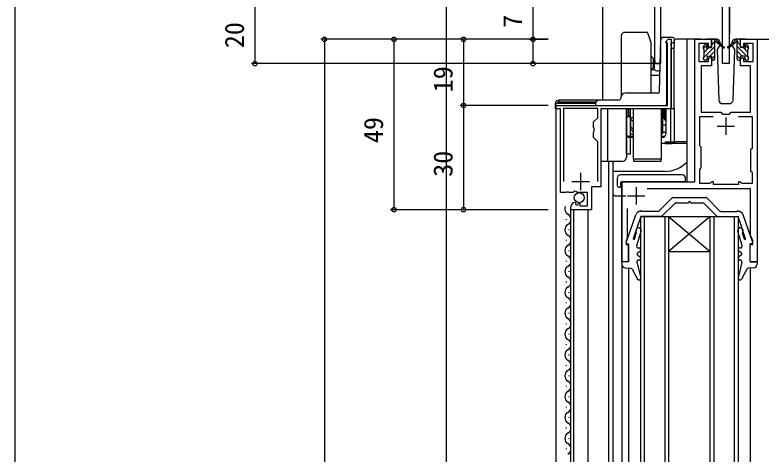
# Model space of a CAD drawing. Units: millimetres, scale not verified. Extents: x -437 to 438, y -681 to 678.
# Drawn here: x -436.8 to -222.2, y 344.7 to 471 of the extents above; entities that cross this region are included whole.
import ezdxf
from ezdxf.enums import TextEntityAlignment as Align

# ---------------------------------------------------------------- set-up
doc = ezdxf.new("R2010")
doc.units = ezdxf.units.MM
doc.header["$LTSCALE"] = 4
for name, color, linetype in [('0-2_YKK_11', 7, 'Continuous'), ('0-3_YKK_12', 2, 'Continuous'), ('0-4_YKK_13', 4, 'Continuous'), ('0-5_YKK_D', 6, 'Continuous'), ('0-6_YKK_ZWAK', 7, 'Continuous'), ('0-7_YSS_K', 3, 'Continuous')]:
    doc.layers.add(name, color=color, linetype=linetype)
doc.styles.add('ＭＳ ゴシック', font='')
doc.styles.get('ＭＳ ゴシック').set_extended_font_data('MS Gothic')

msp = doc.modelspace()

# ---------------------------------------------------------------- linework, layer by layer
at = {"layer": '0-2_YKK_11'}
for p, q in [((-232.274, 441.53), (-232.274, 436.53)), ((-234.774, 439.03), (-229.774, 439.03)), ((-274.074, 425.627), (-274.074, 420.627)), ((-276.574, 423.127), (-271.574, 423.127)), ((-258.074, 421.53), (-258.074, 416.53)), ((-260.574, 419.03), (-255.574, 419.03))]:
    msp.add_line(p, q, dxfattribs=at)
for points in [[(-233.224, 477.53), (-251.144, 477.53), (-251.144, 457.03), (-252.774, 457.03), (-252.774, 487.03), (-243.774, 487.03), (-243.774, 486.03), (-244.866, 485.4), (-251.144, 485.4), (-251.144, 479.16), (-237.125, 479.16)], [(-231.324, 477.53), (-231.324, 457.03), (-233.224, 457.03), (-233.224, 477.53)], [(-281.074, 445.027), (-249.074, 445.027), (-249.074, 463.027), (-249.474, 463.027), (-249.674, 463.227), (-248.874, 464.027), (-248.074, 464.027), (-248.074, 444.027), (-268.274, 444.027), (-268.274, 421.627), (-270.974, 421.627), (-270.974, 415.027), (-276.874, 415.027), (-276.874, 415.831)], [(-260.674, 415.409), (-260.674, 406.854), (-260.974, 406.03), (-260.974, 405.03), (-260.274, 405.03), (-260.274, 400.03), (-262.274, 400.03), (-262.274, 423.03), (-241.274, 423.03), (-241.274, 464.03), (-236.474, 464.03), (-236.474, 461.73), (-237.274, 461.73), (-237.274, 462.83), (-240.074, 462.83), (-240.074, 457.63), (-237.274, 457.63), (-237.274, 458.73), (-236.474, 458.73), (-236.474, 456.43), (-239.374, 456.43), (-239.374, 443.03), (-233.774, 443.03), (-233.274, 442.53), (-231.274, 442.53), (-230.774, 443.03), (-225.174, 443.03), (-225.174, 456.43), (-228.074, 456.43), (-228.074, 458.73), (-227.274, 458.73), (-227.274, 457.63), (-224.474, 457.63), (-224.474, 462.83), (-227.274, 462.83), (-227.274, 461.73), (-228.074, 461.73), (-228.074, 464.03), (-223.274, 464.03), (-223.274, 400.03)], [(-275.693, 417.126), (-275.481, 416.875), (-275.567, 416.556), (-275.098, 416.286), (-274.521, 416.863), (-274.274, 416.76), (-274.274, 416.127), (-272.074, 416.127), (-272.074, 419.927), (-275.074, 419.927), (-275.374, 420.227), (-275.703, 420.38), (-276.243, 419.927), (-277.416, 419.927), (-277.599, 420.047), (-278.149, 420.047), (-278.333, 419.927), (-279.874, 419.927), (-279.874, 444.027), (-281.074, 444.027), (-281.074, 445.027)], [(-269.174, 423.127), (-269.174, 434.577), (-270.374, 435.777), (-270.374, 437.356), (-270.231, 437.548), (-270.231, 438.506), (-270.374, 438.698), (-270.374, 440.277), (-269.174, 441.477), (-269.174, 444.127), (-278.974, 444.127), (-278.974, 423.127)], [(-228.641, 441.83), (-224.774, 441.83), (-224.774, 432.63), (-225.174, 432.23), (-225.174, 426.23), (-224.774, 425.83), (-224.774, 422.53), (-227.583, 422.53), (-227.879, 422.78), (-228.174, 423.03), (-228.674, 423.03), (-228.674, 422.23), (-235.874, 422.23), (-235.874, 423.03), (-236.374, 423.03), (-236.67, 422.78), (-236.966, 422.53), (-239.774, 422.53), (-239.774, 426.63), (-239.374, 427.03), (-239.374, 433.03), (-239.774, 433.43), (-239.774, 441.83), (-235.908, 441.83)], [(-223.274, 400.03), (-225.274, 400.03), (-225.274, 405.03), (-224.574, 405.03), (-224.574, 406.03), (-225.174, 407.679), (-225.174, 421.03), (-254.961, 421.03)]]:
    msp.add_lwpolyline(points, dxfattribs=at)
msp.add_arc((-275.574, 415.831), 1.3, 95.2159, 180.00002, dxfattribs=at)
at = {"layer": '0-3_YKK_12'}
for p, q in [((-243.474, 423.03), (-243.474, 464.03)), ((-239.474, 464.03), (-243.474, 464.03)), ((-252.774, 457.845), (-252.774, 457.272)), ((-281.074, 217.03), (-281.074, 444.227)), ((-265.974, 217.03), (-265.974, 429.027)), ((-264.774, 429.027), (-264.774, 217.03)), ((-262.274, 423.03), (-262.274, 217.03)), ((-276.874, 217.03), (-276.874, 415.624)), ((-276.074, 217.03), (-276.074, 415.027)), ((-271.874, 217.03), (-271.874, 415.027)), ((-278.134, 412.122), (-278.134, 412.322)), ((-256.774, 217.03), (-256.774, 413.03)), ((-255.774, 413.03), (-255.774, 217.03)), ((-249.774, 217.03), (-249.774, 413.03)), ((-248.774, 413.03), (-236.774, 413.03)), ((-248.774, 413.03), (-236.774, 403.03)), ((-236.774, 413.03), (-248.774, 403.03)), ((-236.774, 217.03), (-236.774, 413.03)), ((-235.774, 413.03), (-235.774, 217.03)), ((-229.774, 217.03), (-229.774, 413.03)), ((-277.374, 409.122), (-277.374, 409.322)), ((-278.134, 406.122), (-278.134, 406.322)), ((-277.374, 403.122), (-277.374, 403.322)), ((-248.774, 403.03), (-236.774, 403.03)), ((-278.134, 400.122), (-278.134, 400.322)), ((-277.374, 397.122), (-277.374, 397.322)), ((-260.274, 398.22), (-260.274, 217.03)), ((-225.274, 398.22), (-225.274, 217.03)), ((-278.134, 394.122), (-278.134, 394.322)), ((-277.374, 391.122), (-277.374, 391.322)), ((-278.134, 388.122), (-278.134, 388.322)), ((-277.374, 385.122), (-277.374, 385.322)), ((-278.134, 382.122), (-278.134, 382.322)), ((-277.374, 379.122), (-277.374, 379.322)), ((-278.134, 376.122), (-278.134, 376.322)), ((-277.374, 373.122), (-277.374, 373.322)), ((-278.134, 370.122), (-278.134, 370.322)), ((-277.374, 367.122), (-277.374, 367.322)), ((-278.134, 364.122), (-278.134, 364.322)), ((-277.374, 361.122), (-277.374, 361.322)), ((-278.134, 358.122), (-278.134, 358.322)), ((-277.374, 355.122), (-277.374, 355.322)), ((-278.134, 352.122), (-278.134, 352.322)), ((-277.374, 349.122), (-277.374, 349.322)), ((-278.134, 346.122), (-278.134, 346.322))]:
    msp.add_line(p, q, dxfattribs=at)
for points in [[(-224.274, 464.03), (-217.574, 464.03), (-205.374, 464.03)], [(-256.774, 413.03), (-248.774, 413.03), (-248.774, 217.03)], [(-236.774, 413.03), (-228.774, 413.03), (-228.774, 217.03)]]:
    msp.add_lwpolyline(points, dxfattribs=at)
for centre, start, end in [((-276.916, 415.222), 155.62975, 240.79746), ((-278.593, 412.222), 299.20255, 60.79746), ((-276.916, 409.222), 119.20255, 240.79746), ((-278.593, 406.222), 299.20255, 60.79746), ((-276.916, 403.222), 119.20255, 240.79746), ((-278.593, 400.222), 299.20255, 60.79746), ((-276.916, 397.222), 119.20255, 240.79746), ((-278.593, 394.222), 299.20255, 60.79746), ((-276.916, 391.222), 119.20255, 240.79746), ((-278.593, 388.222), 299.20255, 60.79746), ((-276.916, 385.222), 119.20255, 240.79746), ((-278.593, 382.222), 299.20255, 60.79746), ((-276.916, 379.222), 119.20255, 240.79746), ((-278.593, 376.222), 299.20255, 60.79746), ((-276.916, 373.222), 119.20255, 240.79746), ((-278.593, 370.222), 299.20255, 60.79746), ((-276.916, 367.222), 119.20255, 240.79746), ((-278.593, 364.222), 299.20255, 60.79746), ((-276.916, 361.222), 119.20255, 240.79746), ((-278.593, 358.222), 299.20255, 60.79746), ((-276.916, 355.222), 119.20255, 240.79746), ((-278.593, 352.222), 299.20255, 60.79746), ((-276.916, 349.222), 119.20255, 240.79746), ((-278.593, 346.222), 299.20255, 60.79746)]:
    msp.add_arc(centre, 1.718, start, end, dxfattribs=at)
at = {"layer": '0-4_YKK_13'}
for p, q in [((-231.222, 477.23), (-231.222, 465.53)), ((-254.866, 466.024), (-261.374, 466.024)), ((-254.502, 465.024), (-254.866, 466.024)), ((-262.374, 465.024), (-262.374, 447.524)), ((-251.362, 449.012), (-250.987, 464.036)), ((-250.211, 464.524), (-250.487, 464.524)), ((-250.256, 464.524), (-250.487, 464.524)), ((-247.574, 464.524), (-250.211, 464.524)), ((-246.774, 464.027), (-247.074, 464.024)), ((-247.074, 463.524), (-247.074, 464.024)), ((-243.474, 464.027), (-246.774, 464.027)), ((-234.988, 464.03), (-237.974, 464.03)), ((-236.474, 463.691), (-236.135, 464.03)), ((-236.174, 464.03), (-235.384, 464.03)), ((-235.474, 463.53), (-235.474, 464.03)), ((-235.191, 463.96), (-233.008, 461.912)), ((-229.358, 463.96), (-231.54, 461.912)), ((-226.574, 464.03), (-229.561, 464.03)), ((-228.374, 464.03), (-229.165, 464.03)), ((-229.074, 463.53), (-229.074, 464.03)), ((-228.074, 463.691), (-228.413, 464.03)), ((-249.274, 445.524), (-249.274, 463.024)), ((-248.074, 463.024), (-247.574, 463.024)), ((-248.074, 462.024), (-248.074, 463.024)), ((-247.074, 462.024), (-247.074, 463.524)), ((-238.774, 461.391), (-237.68, 462.486)), ((-238.774, 458.697), (-235.474, 461.997)), ((-238.774, 461.33), (-238.774, 461.93)), ((-238.686, 462.142), (-238.186, 462.642)), ((-238.574, 460.244), (-237.188, 461.63)), ((-237.674, 462.43), (-237.674, 462.091)), ((-236.474, 462.344), (-235.623, 463.196)), ((-235.474, 458.33), (-235.474, 462.93)), ((-233.041, 461.567), (-235.181, 463.264)), ((-234.059, 462.375), (-234.817, 461.063)), ((-233.988, 463.065), (-233.98, 462.824)), ((-231.508, 461.567), (-229.368, 463.264)), ((-230.569, 462.824), (-230.56, 463.065)), ((-229.732, 461.063), (-230.489, 462.375)), ((-229.074, 458.33), (-229.074, 462.93)), ((-225.774, 458.697), (-229.074, 461.997)), ((-228.074, 462.344), (-228.926, 463.196)), ((-225.974, 460.244), (-227.36, 461.63)), ((-226.874, 462.43), (-226.874, 462.091)), ((-225.774, 461.391), (-226.869, 462.486)), ((-225.862, 462.142), (-226.362, 462.642)), ((-225.774, 461.33), (-225.774, 461.93)), ((-238.574, 459.03), (-238.574, 461.13)), ((-236.894, 459.23), (-235.474, 460.65)), ((-236.473, 458.304), (-235.474, 459.303)), ((-234.817, 461.063), (-234.308, 446.495)), ((-230.241, 446.495), (-229.732, 461.063)), ((-227.654, 459.23), (-229.074, 460.65)), ((-228.075, 458.304), (-229.074, 459.303)), ((-225.974, 459.03), (-225.974, 461.13)), ((-253.774, 459.177), (-253.124, 458.527)), ((-253.124, 457.327), (-252.857, 457.327)), ((-238.774, 458.33), (-238.774, 458.83)), ((-237.974, 458.03), (-238.474, 458.03)), ((-238.094, 458.03), (-237.674, 458.45)), ((-237.674, 459.23), (-237.674, 458.33)), ((-237.674, 459.23), (-236.474, 459.23)), ((-236.474, 459.23), (-236.474, 458.33)), ((-235.774, 458.03), (-236.174, 458.03)), ((-228.774, 458.03), (-228.374, 458.03)), ((-226.874, 459.23), (-228.074, 459.23)), ((-228.074, 459.23), (-228.074, 458.33)), ((-226.874, 459.23), (-226.874, 458.33)), ((-226.454, 458.03), (-226.874, 458.45)), ((-226.574, 458.03), (-226.074, 458.03)), ((-225.774, 458.33), (-225.774, 458.83)), ((-253.774, 455.515), (-253.124, 455.89)), ((-253.774, 455.313), (-252.857, 455.313)), ((-253.774, 453.712), (-251.245, 453.712)), ((-253.774, 448.672), (-251.724, 448.672)), ((-268.774, 446.524), (-280.374, 446.527)), ((-280.374, 446.527), (-280.374, 446.027)), ((-263.374, 446.524), (-268.774, 446.524)), ((-251.805, 448.524), (-261.374, 448.524)), ((-281.374, 445.527), (-280.874, 445.527)), ((-281.374, 445.527), (-281.374, 444.027)), ((-269.774, 445.527), (-280.874, 445.527)), ((-280.374, 446.027), (-269.639, 446.027)), ((-268.774, 445.024), (-249.774, 445.024)), ((-249.574, 445.066), (-249.574, 445.024)), ((-233.309, 445.53), (-231.24, 445.53)), ((-281.074, 444.027), (-281.374, 444.027)), ((-268.274, 443.724), (-268.274, 431.024)), ((-266.274, 429.024), (-266.274, 444.027)), ((-259.874, 444.027), (-260.874, 444.027)), ((-260.874, 444.024), (-260.874, 431.027)), ((-260.874, 431.024), (-260.874, 444.024)), ((-260.374, 444.024), (-260.374, 441.827)), ((-259.874, 444.024), (-259.874, 431.027)), ((-258.874, 429.524), (-258.874, 444.024)), ((-250.874, 444.024), (-250.874, 429.524)), ((-250.724, 442.427), (-250.874, 442.427)), ((-250.724, 442.427), (-250.724, 444.024)), ((-250.724, 440.952), (-250.724, 442.427)), ((-250.574, 444.024), (-250.574, 436.827)), ((-250.274, 444.024), (-250.274, 441.327)), ((-249.824, 444.024), (-249.824, 440.977)), ((-249.574, 444.027), (-249.574, 436.83)), ((-248.274, 444.127), (-248.274, 434.527)), ((-247.274, 444.027), (-247.207, 444.027)), ((-260.374, 441.827), (-260.874, 441.327)), ((-260.374, 441.827), (-259.874, 441.827)), ((-258.874, 441.427), (-259.874, 441.427)), ((-259.724, 441.427), (-259.724, 439.283)), ((-250.724, 440.952), (-250.724, 438.498)), ((-250.274, 441.427), (-250.574, 441.427)), ((-250.574, 441.327), (-250.274, 441.327)), ((-250.574, 440.927), (-250.574, 436.998)), ((-250.274, 441.327), (-249.574, 440.627)), ((-259.724, 438.498), (-259.724, 439.283)), ((-250.724, 438.162), (-250.724, 438.498)), ((-249.574, 439.327), (-250.574, 439.327)), ((-260.588, 436.127), (-258.874, 436.127)), ((-259.874, 436.827), (-258.874, 436.827)), ((-258.874, 435.827), (-259.874, 435.827)), ((-250.874, 436.827), (-250.574, 436.827)), ((-250.874, 436.127), (-249.86, 436.127)), ((-250.574, 435.827), (-250.874, 435.827)), ((-249.574, 437.327), (-250.574, 437.327)), ((-247.774, 434.027), (-250.874, 434.027)), ((-249.774, 434.527), (-247.207, 434.527)), ((-243.474, 434.027), (-247.774, 434.027)), ((-247.274, 434.527), (-247.207, 434.527)), ((-243.474, 434.527), (-246.774, 434.527)), ((-268.274, 431.024), (-268.274, 429.024)), ((-259.874, 431.027), (-260.874, 431.027)), ((-260.874, 431.024), (-260.874, 430.024)), ((-258.874, 429.524), (-258.874, 429.024)), ((-250.874, 429.524), (-258.874, 429.524)), ((-268.274, 429.024), (-261.874, 429.024)), ((-264.774, 429.024), (-264.774, 428.027)), ((-264.774, 428.027), (-264.774, 419.527)), ((-249.774, 426.027), (-264.774, 426.027)), ((-244.874, 425.03), (-262.574, 425.03)), ((-263.574, 424.03), (-263.574, 422.03)), ((-243.874, 423.03), (-262.274, 423.03)), ((-243.874, 423.03), (-243.874, 424.03)), ((-263.074, 421.53), (-262.574, 421.53)), ((-262.574, 422.73), (-262.574, 421.53)), ((-264.274, 419.027), (-261.074, 419.027)), ((-247.516, 418.53), (-238.033, 418.53)), ((-251.553, 414.618), (-247.728, 418.442)), ((-250.687, 413.118), (-246.862, 416.942)), ((-246.65, 417.03), (-243.074, 417.03)), ((-242.474, 417.03), (-238.899, 417.03)), ((-234.862, 413.118), (-238.686, 416.942)), ((-233.996, 414.618), (-237.82, 418.442)), ((-256.504, 414.73), (-256.804, 414.73)), ((-256.804, 414.53), (-256.804, 414.73)), ((-256.804, 414.53), (-256.804, 414.53)), ((-256.804, 414.53), (-256.804, 414.53)), ((-256.504, 414.53), (-256.504, 414.73)), ((-251.765, 414.53), (-256.504, 414.53)), ((-233.784, 414.53), (-229.045, 414.53)), ((-229.045, 414.73), (-228.745, 414.73)), ((-229.045, 414.53), (-229.045, 414.73)), ((-228.745, 414.53), (-228.745, 414.73)), ((-228.745, 414.53), (-228.745, 414.53)), ((-228.745, 414.53), (-228.745, 414.53)), ((-260.957, 405.628), (-258.221, 413.521)), ((-256.801, 413.03), (-258.944, 406.614)), ((-250.899, 413.03), (-256.802, 413.03)), ((-234.65, 413.03), (-228.747, 413.03)), ((-226.626, 406.679), (-228.747, 413.03)), ((-224.591, 405.628), (-227.328, 413.522)), ((-258.607, 406.576), (-258.062, 408.285)), ((-257.951, 404.682), (-256.661, 408.729)), ((-227.598, 404.682), (-228.888, 408.729)), ((-226.942, 406.576), (-227.487, 408.285)), ((-260.674, 405.23), (-260.274, 405.23)), ((-260.274, 400.03), (-260.274, 405.23)), ((-257.475, 404.03), (-257.274, 404.03)), ((-228.074, 404.03), (-228.274, 404.03)), ((-225.274, 400.03), (-225.274, 405.23)), ((-224.874, 405.23), (-225.274, 405.23)), ((-257.774, 402.53), (-256.974, 403.13)), ((-257.774, 402.53), (-257.774, 402.03)), ((-257.774, 402.03), (-256.974, 401.43)), ((-227.774, 402.53), (-228.574, 403.13)), ((-227.774, 402.03), (-228.574, 401.43)), ((-227.774, 402.53), (-227.774, 402.03)), ((-262.249, 399.695), (-262.183, 399.146)), ((-260.274, 400.03), (-261.951, 400.03)), ((-257.882, 399.912), (-256.79, 395.403)), ((-257.396, 400.53), (-257.274, 400.53)), ((-227.666, 399.912), (-228.759, 395.403)), ((-228.152, 400.53), (-228.274, 400.53)), ((-225.274, 400.03), (-223.598, 400.03)), ((-223.3, 399.695), (-223.365, 399.146)), ((-261.237, 398.265), (-259.685, 398.192)), ((-259.268, 397.93), (-257.716, 395.048)), ((-226.28, 397.93), (-227.833, 395.048)), ((-224.312, 398.265), (-225.863, 398.192))]:
    msp.add_line(p, q, dxfattribs=at)
for points in [[(-253.774, 448.524), (-253.774, 463.024), (-254.502, 465.024)], [(-237.213, 461.63), (-236.474, 461.63), (-236.474, 463.73)], [(-227.335, 461.63), (-228.074, 461.63), (-228.074, 463.73)], [(-248.074, 462.024), (-248.074, 461.524), (-247.574, 461.524)], [(-247.274, 461.624), (-247.274, 444.027), (-248.074, 444.027), (-248.074, 461.524)], [(-253.124, 455.89), (-253.124, 457.527), (-253.124, 458.527)], [(-252.857, 455.313), (-252.857, 455.947), (-252.857, 457.327)], [(-252.857, 455.313), (-252.651, 455.168), (-252.424, 455.059), (-252.181, 454.991), (-251.931, 454.967), (-251.68, 454.988), (-251.437, 455.055), (-251.209, 455.162)], [(-251.447, 448.746), (-251.581, 448.691), (-251.724, 448.672)], [(-269.774, 445.524), (-269.774, 445.024), (-268.774, 445.024)], [(-259.924, 444.024), (-259.924, 441.927), (-260.374, 441.927)], [(-250.574, 440.927), (-250.574, 444.024), (-250.574, 436.998)], [(-250.274, 444.024), (-250.274, 441.427), (-249.824, 440.977)], [(-247.207, 444.027), (-247.207, 434.527), (-246.774, 434.527)], [(-258.874, 440.43), (-259.043, 440.475), (-259.199, 440.554), (-259.339, 440.659), (-259.459, 440.786), (-259.557, 440.931), (-259.633, 441.088), (-259.687, 441.255), (-259.715, 441.427)], [(-259.724, 439.283), (-259.708, 439.107), (-259.662, 438.935), (-259.586, 438.775), (-259.483, 438.631), (-259.356, 438.508), (-259.209, 438.408), (-259.047, 438.336), (-258.874, 438.295)], [(-258.874, 437.543), (-259.142, 437.615), (-259.378, 437.764), (-259.564, 437.971), (-259.684, 438.223), (-259.724, 438.498)], [(-250.724, 438.498), (-250.743, 438.359), (-250.795, 438.229), (-250.874, 438.113)], [(-250.724, 438.162), (-250.741, 437.974), (-250.792, 437.791), (-250.874, 437.621)], [(-249.774, 434.527), (-249.774, 434.027), (-247.774, 434.027)], [(-258.874, 429.024), (-250.874, 429.024), (-250.874, 429.524)]]:
    msp.add_lwpolyline(points, dxfattribs=at)
msp.add_circle((-274.474, 418.477), 1.45, dxfattribs=at)
for centre, radius, start, end in [((-261.374, 465.024), 1, 90, 180), ((-250.487, 464.024), 0.5, 90, 178.59347), ((-247.574, 464.024), 0.5, 0, 90), ((-236.174, 463.73), 0.3, 90, 180), ((-235.384, 463.73), 0.3, 49.89741, 90), ((-234.988, 463.03), 1, 2, 90), ((-229.561, 463.03), 1, 90, 178), ((-229.165, 463.73), 0.3, 90, 130.10259), ((-228.374, 463.73), 0.3, 0, 90), ((-248.602, 463.027), 1, 177.38647, 178.36342), ((-247.574, 463.524), 0.5, 270, 0), ((-247.574, 462.024), 0.5, 270, 0), ((-238.474, 461.93), 0.3, 135, 180), ((-237.974, 462.43), 0.3, 0, 135), ((-237.674, 461.63), 0.25, 123.05573, 326.94427), ((-237.974, 462.091), 0.3, 303.05573, 0), ((-237.213, 461.33), 0.3, 90, 146.94427), ((-235.474, 463.33), 0.2, 20.88332, 233.1301), ((-235.774, 462.93), 0.3, 0, 53.1301), ((-235.007, 463.508), 0.3, 200.88332, 234.62002), ((-232.925, 461.73), 0.2, 234.62002, 114.62002), ((-231.624, 461.73), 0.2, 65.37998, 305.37998), ((-229.541, 463.508), 0.3, 305.37998, 339.11668), ((-229.074, 463.33), 0.2, 306.8699, 159.11668), ((-228.774, 462.93), 0.3, 126.8699, 180), ((-227.335, 461.33), 0.3, 33.05573, 90), ((-226.874, 461.63), 0.25, 213.05573, 56.94427), ((-226.574, 462.43), 0.3, 45, 180), ((-226.574, 462.091), 0.3, 180, 236.94427), ((-226.074, 461.93), 0.3, 0, 45), ((-238.574, 461.33), 0.2, 180, 270), ((-225.974, 461.33), 0.2, 270, 0), ((-251.924, 458.627), 1.6, 234.34091, 298.65952), ((-238.574, 458.83), 0.2, 90, 180), ((-238.474, 458.33), 0.3, 180, 270), ((-237.974, 458.33), 0.3, 270, 0), ((-236.174, 458.33), 0.3, 180, 270), ((-235.774, 458.33), 0.3, 270, 0), ((-228.774, 458.33), 0.3, 180, 270), ((-228.374, 458.33), 0.3, 270, 0), ((-226.574, 458.33), 0.3, 180, 270), ((-226.074, 458.33), 0.3, 270, 0), ((-225.974, 458.83), 0.2, 0, 90), ((-251.862, 449.024), 0.5, 270.0285, 358.1907), ((-280.374, 445.527), 1, 90, 180), ((-268.774, 445.524), 1, 90, 180), ((-263.374, 447.524), 1, 270, 0), ((-261.374, 447.524), 1, 90, 180), ((-233.309, 446.53), 1, 182, 270), ((-231.24, 446.53), 1, 270, 358), ((-280.374, 445.527), 0.5, 90, 180), ((-249.774, 445.524), 0.5, 270, 0), ((-250.924, 440.927), 0.35, 278.21321, 0), ((-259.874, 436.827), 1, 180, 270), ((-250.574, 436.827), 1, 270, 0), ((-261.874, 430.024), 1, 270, 0), ((-249.774, 434.527), 8.5, 270, 317.83169), ((-262.574, 424.03), 1, 90, 180), ((-244.882, 424.023), 1.007, 0.41283, 89.58717), ((-262.274, 422.73), 0.3, 90, 180), ((-263.074, 422.03), 0.5, 180, 270), ((-264.274, 419.527), 0.5, 180, 270), ((-247.516, 418.23), 0.3, 90, 135), ((-238.033, 418.23), 0.3, 45, 90), ((-246.65, 416.73), 0.3, 90, 135), ((-242.774, 417.03), 0.3, 0, 180), ((-238.899, 416.73), 0.3, 45, 90), ((-256.804, 413.03), 1.5, 90, 160.87549), ((-251.765, 414.83), 0.3, 270, 315), ((-233.784, 414.83), 0.3, 225, 270), ((-228.745, 413.03), 1.5, 19.12451, 90), ((-250.899, 413.33), 0.3, 270.00015, 315), ((-234.65, 413.33), 0.3, 225, 269.99985), ((-257.423, 408.971), 0.8, 342.31955, 212.79835), ((-258.348, 408.376), 0.3, 342.31955, 32.79835), ((-228.125, 408.971), 0.8, 327.20165, 197.68045), ((-227.201, 408.376), 0.3, 147.20165, 197.68045), ((-258.765, 406.626), 0.166, 161.53127, 342.31955), ((-226.784, 406.626), 0.166, 197.68045, 18.46873), ((-260.674, 405.53), 0.3, 160.87549, 270), ((-257.475, 404.53), 0.5, 162.31955, 270), ((-257.274, 403.53), 0.5, 306.8699, 90), ((-228.274, 403.53), 0.5, 90, 233.1301), ((-228.074, 404.53), 0.5, 270, 17.68045), ((-224.874, 405.53), 0.3, 270, 19.12451), ((-257.274, 401.03), 0.5, 270, 53.1301), ((-228.274, 401.03), 0.5, 126.8699, 270), ((-261.951, 399.73), 0.3, 90, 186.78003), ((-257.396, 400.03), 0.5, 90, 193.62039), ((-228.152, 400.03), 0.5, 346.37961, 90), ((-223.598, 399.73), 0.3, 353.21997, 90), ((-261.19, 399.264), 1, 186.78003, 267.31769), ((-259.709, 397.693), 0.5, 28.31242, 87.31769), ((-225.84, 397.693), 0.5, 92.68232, 151.68758), ((-224.358, 399.264), 1, 272.68232, 353.21997), ((-257.276, 395.285), 0.5, 208.31242, 13.62039), ((-228.273, 395.285), 0.5, 166.37961, 331.68758)]:
    msp.add_arc(centre, radius, start, end, dxfattribs=at)
msp.add_ellipse((-251.074, 436.998), major_axis=(0.5, 0), ratio=0.34202, start_param=5.1239058, end_param=7.4424648, dxfattribs=at)
at = {"layer": '0-5_YKK_D'}
for p, q in [((-367.772, 477.032), (-367.772, 457.03)), ((-283.374, 464.027), (-348.772, 464.027)), ((-347.772, 464.027), (-347.772, -96.473)), ((-283.374, 464.027), (-328.772, 464.027)), ((-327.772, 464.027), (-327.772, 415.027)), ((-283.374, 464.027), (-308.772, 464.027)), ((-307.772, 464.027), (-307.772, 445.027)), ((-283.374, 464.024), (-288.772, 464.024)), ((-253.022, 457.03), (-368.772, 457.03)), ((-283.374, 457.027), (-288.772, 457.027)), ((-283.374, 445.027), (-308.772, 445.027)), ((-283.374, 445.027), (-308.772, 445.027)), ((-307.772, 445.027), (-307.772, 415.027)), ((-283.374, 415.027), (-328.772, 415.027)), ((-283.374, 415.027), (-308.772, 415.027))]:
    msp.add_line(p, q, dxfattribs=at)
msp.add_lwpolyline([(-287.772, 457.027), (-287.772, 464.024), (-287.772, 473.622)], dxfattribs=at)
for centre in [(-347.772, 464.027), (-327.772, 464.027), (-307.772, 464.027), (-287.772, 464.024), (-367.772, 457.03), (-287.772, 457.027), (-307.772, 445.027), (-307.772, 445.027), (-327.772, 415.027), (-307.772, 415.027)]:
    msp.add_circle(centre, 0.637, dxfattribs=at)
at = {"layer": '0-6_YKK_ZWAK'}
msp.add_line((-436.8, 644), (-436.8, -681), dxfattribs=at)
at = {"layer": '0-7_YSS_K'}
for p, q in [((-312.772, 477.032), (-312.772, 217.03)), ((-267.772, 477.032), (-267.772, 446.524))]:
    msp.add_line(p, q, dxfattribs=at)

# ---------------------------------------------------------------- texts
at = {"layer": '0-5_YKK_D', "style": 'ＭＳ ゴシック'}
for s, p in [('7', (-289.272, 467.35)), ('20', (-369.272, 461.491)), ('19', (-309.272, 448.795)), ('49', (-329.272, 434.179)), ('30', (-309.272, 424.487))]:
    msp.add_text(s, height=5.499, rotation=90, dxfattribs=at).set_placement(p, align=Align.BOTTOM_LEFT)

doc.saveas('drawing.dxf')
